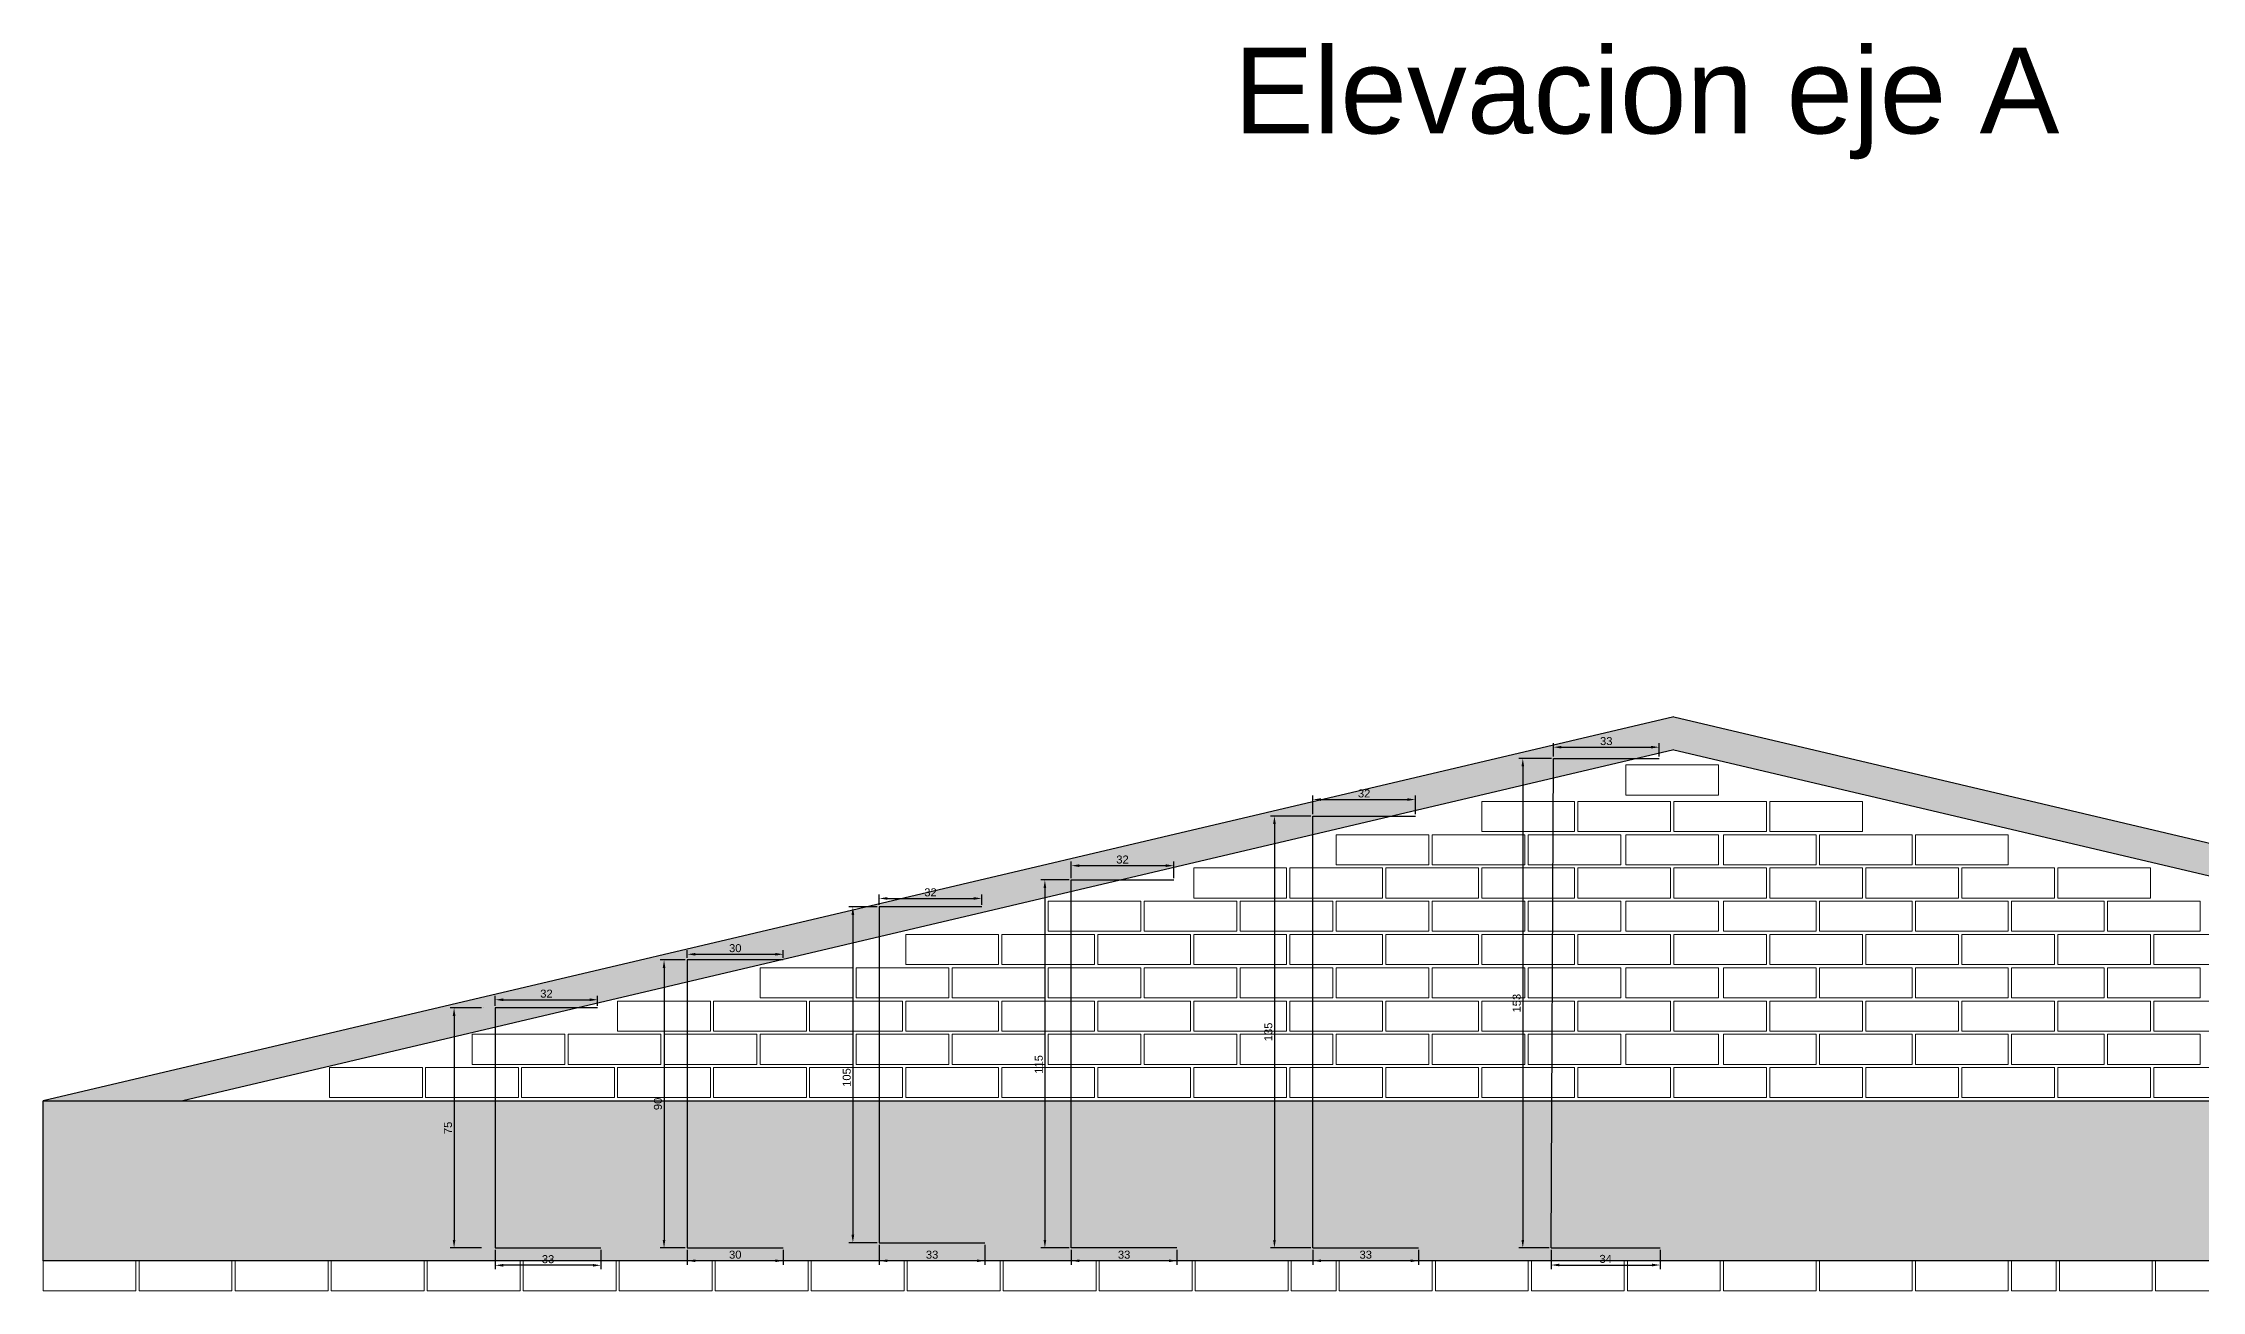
# Model space of a CAD drawing. Header units: centimetres. Extents: x 7771 to 8816, y 2844 to 3540.
# Drawn here: x 7784 to 8459, y 3149 to 3540 of the extents above; entities that cross this region are included whole.
import ezdxf

# ---------------------------------------------------------------- set-up
doc = ezdxf.new("R2010")
doc.units = ezdxf.units.CM
for name, color, linetype in [('ARM VERTICAL PHI 8', 170, 'Continuous'), ('Cadena', 8, 'Continuous'), ('Cotas', 80, 'Continuous'), ('Texto', 7, 'Continuous')]:
    doc.layers.add(name, color=color, linetype=linetype)
doc.layers.add('Ceramico 1.0', color=7, linetype='Continuous', lineweight=5, true_color=0xc73200)
doc.styles.get("Standard").update_dxf_attribs({"font": 'arial.ttf'})
doc.dimstyles.new('ISO-25', dxfattribs={"dimtxt": 2.5, "dimasz": 2.5, "dimexe": 1.25, "dimexo": 0.625, "dimtad": 1, "dimtxsty": 'Standard', "dimcen": 2.5, "dimadec": 0, "dimazin": 0, "dimtfac": 1, "dimtmove": 0, "dimatfit": 3, "dimfxl": 1, "dimarcsym": 0})
pattern_1 = [(50, (2632.574, 11.806), (36.43693, -3.18782), [3.81, -41.91]), (355, (2632.574, 11.806), (-7.04868, 38.21137), [3.048, -33.52812]), (100.45144, (2635.61, 11.54), (29.38825, 35.02355), [3.238, -35.61805]), (46.1842, (2632.574, 21.966), (54.2158, -8.40847), [5.715, -62.865]), (96.6356, (2637.09, 21.265), (47.48083, 49.48522), [4.857, -53.4271]), (351.18415, (2632.574, 21.966), (47.48083, 49.48522), [4.572, -50.29195]), (21, (2637.654, 19.426), (30.32288, -20.45304), [3.81, -41.91]), (326, (2637.654, 19.426), (12.3604, 36.8376), [3.048, -33.528]), (71.45144, (2640.18, 17.72), (42.68328, 16.38455), [3.238, -35.61799]), (37.5, (2632.574, 11.806), (0.61772, 16.911008), [0, -33.1216, 0, -34.036, 0, -33.655]), (7.5, (2632.574, 11.806), (13.363933, 20.036115), [0, -19.4056, 0, -32.3596, 0, -12.827]), (327.5, (2621.245, 11.806), (27.11812, -1.14575), [0, -12.7, 0, -39.624, 0, -52.578]), (317.5, (2616.165, 11.806), (29.62584, 5.0853), [0, -16.51, 0, -26.3144, 0, -37.338])]

# ---------------------------------------------------------------- blocks, each defined once
blk = doc.blocks.new('*D82')
at = {"layer": 'Cotas', "color": 0, "lineweight": -2, "transparency": 16777216}
for p, q in [((7921.13, 3237.9), (7911.27, 3237.9)), ((7912.52, 3235.4), (7912.52, 3165.4)), ((7921.13, 3162.9), (7911.27, 3162.9))]:
    blk.add_line(p, q, dxfattribs=at)
at = {"layer": 'Cotas', "color": 0, "transparency": 16777216}
for points in [[(7912.1, 3235.4), (7912.94, 3235.4), (7912.52, 3237.9)], [(7912.1, 3165.4), (7912.94, 3165.4), (7912.52, 3162.9)]]:
    blk.add_solid(points, dxfattribs=at)
at = {"layer": 'DEFPOINTS', "color": 0, "transparency": 16777216}
for p in [(7921.75, 3237.9), (7912.52, 3162.9), (7921.75, 3162.9)]:
    blk.add_point(p, dxfattribs=at)
at = {"layer": 'Cotas', "color": 0, "transparency": 16777216, "insert": (7910.62, 3200.4), "char_height": 2.5, "attachment_point": 5, "rotation": 90}
blk.add_mtext('75', dxfattribs=at)
blk = doc.blocks.new('*D83')
at = {"layer": 'Cotas', "color": 0, "lineweight": -2, "transparency": 16777216}
for p, q in [((7984.75, 3252.9), (7976.88, 3252.9)), ((7978.13, 3250.4), (7978.13, 3165.4)), ((7984.75, 3162.9), (7976.88, 3162.9))]:
    blk.add_line(p, q, dxfattribs=at)
at = {"layer": 'Cotas', "color": 0, "transparency": 16777216}
for points in [[(7977.71, 3250.4), (7978.54, 3250.4), (7978.13, 3252.9)], [(7977.71, 3165.4), (7978.54, 3165.4), (7978.13, 3162.9)]]:
    blk.add_solid(points, dxfattribs=at)
at = {"layer": 'DEFPOINTS', "color": 0, "transparency": 16777216}
for p in [(7985.38, 3252.9), (7978.13, 3162.9), (7985.38, 3162.9)]:
    blk.add_point(p, dxfattribs=at)
at = {"layer": 'Cotas', "color": 0, "transparency": 16777216, "insert": (7976.22, 3207.9), "char_height": 2.5, "attachment_point": 5, "rotation": 90}
blk.add_mtext('90', dxfattribs=at)
blk = doc.blocks.new('*D85')
at = {"layer": 'Cotas', "color": 0, "lineweight": -2, "transparency": 16777216}
for p, q in [((8044.75, 3269.49), (8035.88, 3269.49)), ((8037.13, 3266.99), (8037.13, 3166.99)), ((8044.75, 3164.49), (8035.88, 3164.49))]:
    blk.add_line(p, q, dxfattribs=at)
at = {"layer": 'Cotas', "color": 0, "transparency": 16777216}
for points in [[(8036.71, 3266.99), (8037.54, 3266.99), (8037.13, 3269.49)], [(8036.71, 3166.99), (8037.54, 3166.99), (8037.13, 3164.49)]]:
    blk.add_solid(points, dxfattribs=at)
at = {"layer": 'DEFPOINTS', "color": 0, "transparency": 16777216}
for p in [(8045.38, 3269.49), (8037.13, 3164.49), (8045.38, 3164.49)]:
    blk.add_point(p, dxfattribs=at)
at = {"layer": 'Cotas', "color": 0, "transparency": 16777216, "insert": (8035.22, 3216.15), "char_height": 2.5, "attachment_point": 5, "rotation": 90}
blk.add_mtext('105', dxfattribs=at)
blk = doc.blocks.new('*D86')
at = {"layer": 'Cotas', "color": 0, "lineweight": -2, "transparency": 16777216}
for p, q in [((8104.75, 3277.9), (8095.88, 3277.9)), ((8097.13, 3275.4), (8097.13, 3165.4)), ((8104.75, 3162.9), (8095.88, 3162.9))]:
    blk.add_line(p, q, dxfattribs=at)
at = {"layer": 'Cotas', "color": 0, "transparency": 16777216}
for points in [[(8096.71, 3275.4), (8097.54, 3275.4), (8097.13, 3277.9)], [(8096.71, 3165.4), (8097.54, 3165.4), (8097.13, 3162.9)]]:
    blk.add_solid(points, dxfattribs=at)
at = {"layer": 'DEFPOINTS', "color": 0, "transparency": 16777216}
for p in [(8105.38, 3277.9), (8097.13, 3162.9), (8105.38, 3162.9)]:
    blk.add_point(p, dxfattribs=at)
at = {"layer": 'Cotas', "color": 0, "transparency": 16777216, "insert": (8095.22, 3220.26), "char_height": 2.5, "attachment_point": 5, "rotation": 90}
blk.add_mtext('115', dxfattribs=at)
blk = doc.blocks.new('*D87')
at = {"layer": 'Cotas', "color": 0, "lineweight": -2, "transparency": 16777216}
for p, q in [((8180.25, 3297.9), (8167.6, 3297.9)), ((8168.85, 3295.4), (8168.85, 3165.4)), ((8180.25, 3162.9), (8167.6, 3162.9))]:
    blk.add_line(p, q, dxfattribs=at)
at = {"layer": 'Cotas', "color": 0, "transparency": 16777216}
for points in [[(8168.44, 3295.4), (8169.27, 3295.4), (8168.85, 3297.9)], [(8168.44, 3165.4), (8169.27, 3165.4), (8168.85, 3162.9)]]:
    blk.add_solid(points, dxfattribs=at)
at = {"layer": 'DEFPOINTS', "color": 0, "transparency": 16777216}
for p in [(8180.88, 3297.9), (8168.85, 3162.9), (8180.88, 3162.9)]:
    blk.add_point(p, dxfattribs=at)
at = {"layer": 'Cotas', "color": 0, "transparency": 16777216, "insert": (8166.95, 3230.4), "char_height": 2.5, "attachment_point": 5, "rotation": 90}
blk.add_mtext('135', dxfattribs=at)
blk = doc.blocks.new('*D88')
at = {"layer": 'Cotas', "color": 0, "lineweight": -2, "transparency": 16777216}
for p, q in [((8255.4, 3315.89), (8245.21, 3315.89)), ((8246.46, 3313.39), (8246.46, 3165.4)), ((8254.72, 3162.9), (8245.21, 3162.9))]:
    blk.add_line(p, q, dxfattribs=at)
at = {"layer": 'Cotas', "color": 0, "transparency": 16777216}
for points in [[(8246.04, 3313.39), (8246.88, 3313.39), (8246.46, 3315.89)], [(8246.04, 3165.4), (8246.88, 3165.4), (8246.46, 3162.9)]]:
    blk.add_solid(points, dxfattribs=at)
at = {"layer": 'DEFPOINTS', "color": 0, "transparency": 16777216}
for p in [(8256.03, 3315.89), (8246.46, 3162.9), (8255.35, 3162.9)]:
    blk.add_point(p, dxfattribs=at)
at = {"layer": 'Cotas', "color": 0, "transparency": 16777216, "insert": (8244.56, 3239.39), "char_height": 2.5, "attachment_point": 5, "rotation": 90}
blk.add_mtext('153', dxfattribs=at)
blk = doc.blocks.new('*D89')
at = {"layer": 'Cotas', "color": 0, "lineweight": -2, "transparency": 16777216}
for p, q in [((8256.03, 3316.52), (8256.03, 3320.66)), ((8258.53, 3319.41), (8286.53, 3319.41)), ((8289.03, 3316.52), (8289.03, 3320.66))]:
    blk.add_line(p, q, dxfattribs=at)
at = {"layer": 'Cotas', "color": 0, "transparency": 16777216}
for points in [[(8258.53, 3319.83), (8258.53, 3319), (8256.03, 3319.41)], [(8286.53, 3319.83), (8286.53, 3319), (8289.03, 3319.41)]]:
    blk.add_solid(points, dxfattribs=at)
at = {"layer": 'DEFPOINTS', "color": 0, "transparency": 16777216}
for p in [(8289.03, 3319.41), (8256.03, 3315.89), (8289.03, 3315.89)]:
    blk.add_point(p, dxfattribs=at)
at = {"layer": 'Cotas', "color": 0, "transparency": 16777216, "insert": (8272.53, 3321.31), "char_height": 2.5, "attachment_point": 5}
blk.add_mtext('33', dxfattribs=at)
blk = doc.blocks.new('*D90')
at = {"layer": 'Cotas', "color": 0, "lineweight": -2, "transparency": 16777216}
for p, q in [((8255.35, 3162.27), (8255.35, 3156.28)), ((8257.85, 3157.53), (8286.85, 3157.53)), ((8289.35, 3162.27), (8289.35, 3156.28))]:
    blk.add_line(p, q, dxfattribs=at)
at = {"layer": 'Cotas', "color": 0, "transparency": 16777216}
for points in [[(8257.85, 3157.95), (8257.85, 3157.12), (8255.35, 3157.53)], [(8286.85, 3157.95), (8286.85, 3157.12), (8289.35, 3157.53)]]:
    blk.add_solid(points, dxfattribs=at)
at = {"layer": 'DEFPOINTS', "color": 0, "transparency": 16777216}
for p in [(8255.35, 3162.9), (8289.35, 3162.9), (8289.35, 3157.53)]:
    blk.add_point(p, dxfattribs=at)
at = {"layer": 'Cotas', "color": 0, "transparency": 16777216, "insert": (8272.35, 3159.44), "char_height": 2.5, "attachment_point": 5}
blk.add_mtext('34', dxfattribs=at)
blk = doc.blocks.new('*D91')
at = {"layer": 'Cotas', "color": 0, "lineweight": -2, "transparency": 16777216}
for p, q in [((8180.88, 3162.27), (8180.88, 3157.61)), ((8211.38, 3158.86), (8183.38, 3158.86)), ((8213.88, 3162.27), (8213.88, 3157.61))]:
    blk.add_line(p, q, dxfattribs=at)
at = {"layer": 'Cotas', "color": 0, "transparency": 16777216}
for points in [[(8183.38, 3159.28), (8183.38, 3158.44), (8180.88, 3158.86)], [(8211.38, 3159.28), (8211.38, 3158.44), (8213.88, 3158.86)]]:
    blk.add_solid(points, dxfattribs=at)
at = {"layer": 'DEFPOINTS', "color": 0, "transparency": 16777216}
for p in [(8180.88, 3162.9), (8180.88, 3158.86), (8213.88, 3162.9)]:
    blk.add_point(p, dxfattribs=at)
at = {"layer": 'Cotas', "color": 0, "transparency": 16777216, "insert": (8197.38, 3160.76), "char_height": 2.5, "attachment_point": 5}
blk.add_mtext('33', dxfattribs=at)
blk = doc.blocks.new('*D92')
at = {"layer": 'Cotas', "color": 0, "lineweight": -2, "transparency": 16777216}
for p, q in [((8105.38, 3162.27), (8105.38, 3157.61)), ((8135.88, 3158.86), (8107.88, 3158.86)), ((8138.38, 3162.27), (8138.38, 3157.61))]:
    blk.add_line(p, q, dxfattribs=at)
at = {"layer": 'Cotas', "color": 0, "transparency": 16777216}
for points in [[(8107.88, 3159.28), (8107.88, 3158.44), (8105.38, 3158.86)], [(8135.88, 3159.28), (8135.88, 3158.44), (8138.38, 3158.86)]]:
    blk.add_solid(points, dxfattribs=at)
at = {"layer": 'DEFPOINTS', "color": 0, "transparency": 16777216}
for p in [(8105.38, 3162.9), (8105.38, 3158.86), (8138.38, 3162.9)]:
    blk.add_point(p, dxfattribs=at)
at = {"layer": 'Cotas', "color": 0, "transparency": 16777216, "insert": (8121.88, 3160.76), "char_height": 2.5, "attachment_point": 5}
blk.add_mtext('33', dxfattribs=at)
blk = doc.blocks.new('*D93')
at = {"layer": 'Cotas', "color": 0, "lineweight": -2, "transparency": 16777216}
for p, q in [((8045.38, 3163.86), (8045.38, 3157.61)), ((8078.38, 3163.86), (8078.38, 3157.61)), ((8075.88, 3158.86), (8047.88, 3158.86))]:
    blk.add_line(p, q, dxfattribs=at)
at = {"layer": 'Cotas', "color": 0, "transparency": 16777216}
for points in [[(8047.88, 3159.28), (8047.88, 3158.44), (8045.38, 3158.86)], [(8075.88, 3159.28), (8075.88, 3158.44), (8078.38, 3158.86)]]:
    blk.add_solid(points, dxfattribs=at)
at = {"layer": 'DEFPOINTS', "color": 0, "transparency": 16777216}
for p in [(8045.38, 3164.49), (8078.38, 3164.49), (8045.38, 3158.86)]:
    blk.add_point(p, dxfattribs=at)
at = {"layer": 'Cotas', "color": 0, "transparency": 16777216, "insert": (8061.88, 3160.76), "char_height": 2.5, "attachment_point": 5}
blk.add_mtext('33', dxfattribs=at)
blk = doc.blocks.new('*D94')
at = {"layer": 'Cotas', "color": 0, "lineweight": -2, "transparency": 16777216}
for p, q in [((7985.38, 3162.27), (7985.38, 3157.61)), ((8012.88, 3158.86), (7987.88, 3158.86)), ((8015.38, 3162.27), (8015.38, 3157.61))]:
    blk.add_line(p, q, dxfattribs=at)
at = {"layer": 'Cotas', "color": 0, "transparency": 16777216}
for points in [[(7987.88, 3159.28), (7987.88, 3158.44), (7985.38, 3158.86)], [(8012.88, 3159.28), (8012.88, 3158.44), (8015.38, 3158.86)]]:
    blk.add_solid(points, dxfattribs=at)
at = {"layer": 'DEFPOINTS', "color": 0, "transparency": 16777216}
for p in [(7985.38, 3162.9), (7985.38, 3158.86), (8015.38, 3162.9)]:
    blk.add_point(p, dxfattribs=at)
at = {"layer": 'Cotas', "color": 0, "transparency": 16777216, "insert": (8000.38, 3160.76), "char_height": 2.5, "attachment_point": 5}
blk.add_mtext('30', dxfattribs=at)
blk = doc.blocks.new('*D95')
at = {"layer": 'Cotas', "color": 0, "lineweight": -2, "transparency": 16777216}
for p, q in [((7925.38, 3162.29), (7925.38, 3156.19)), ((7955.88, 3157.44), (7927.88, 3157.44)), ((7958.38, 3162.29), (7958.38, 3156.19))]:
    blk.add_line(p, q, dxfattribs=at)
at = {"layer": 'Cotas', "color": 0, "transparency": 16777216}
for points in [[(7927.88, 3157.86), (7927.88, 3157.03), (7925.38, 3157.44)], [(7955.88, 3157.86), (7955.88, 3157.03), (7958.38, 3157.44)]]:
    blk.add_solid(points, dxfattribs=at)
at = {"layer": 'DEFPOINTS', "color": 0, "transparency": 16777216}
for p in [(7925.38, 3162.91), (7925.38, 3157.44), (7958.38, 3162.91)]:
    blk.add_point(p, dxfattribs=at)
at = {"layer": 'Cotas', "color": 0, "transparency": 16777216, "insert": (7941.88, 3159.35), "char_height": 2.5, "attachment_point": 5}
blk.add_mtext('33', dxfattribs=at)
blk = doc.blocks.new('*D96')
at = {"layer": 'Cotas', "color": 0, "lineweight": -2, "transparency": 16777216}
for p, q in [((7925.38, 3238.54), (7925.38, 3241.71)), ((7927.88, 3240.46), (7954.88, 3240.46)), ((7957.38, 3238.54), (7957.38, 3241.71))]:
    blk.add_line(p, q, dxfattribs=at)
at = {"layer": 'Cotas', "color": 0, "transparency": 16777216}
for points in [[(7927.88, 3240.88), (7927.88, 3240.04), (7925.38, 3240.46)], [(7954.88, 3240.88), (7954.88, 3240.04), (7957.38, 3240.46)]]:
    blk.add_solid(points, dxfattribs=at)
at = {"layer": 'DEFPOINTS', "color": 0, "transparency": 16777216}
for p in [(7925.38, 3237.91), (7957.38, 3240.46), (7957.38, 3237.91)]:
    blk.add_point(p, dxfattribs=at)
at = {"layer": 'Cotas', "color": 0, "transparency": 16777216, "insert": (7941.38, 3242.36), "char_height": 2.5, "attachment_point": 5}
blk.add_mtext('32', dxfattribs=at)
blk = doc.blocks.new('*D97')
at = {"layer": 'Cotas', "color": 0, "lineweight": -2, "transparency": 16777216}
for p, q in [((7985.38, 3253.52), (7985.38, 3255.92)), ((7987.88, 3254.67), (8012.88, 3254.67)), ((8015.38, 3253.52), (8015.38, 3255.92))]:
    blk.add_line(p, q, dxfattribs=at)
at = {"layer": 'Cotas', "color": 0, "transparency": 16777216}
for points in [[(7987.88, 3255.09), (7987.88, 3254.26), (7985.38, 3254.67)], [(8012.88, 3255.09), (8012.88, 3254.26), (8015.38, 3254.67)]]:
    blk.add_solid(points, dxfattribs=at)
at = {"layer": 'DEFPOINTS', "color": 0, "transparency": 16777216}
for p in [(7985.38, 3252.9), (8015.38, 3254.67), (8015.38, 3252.9)]:
    blk.add_point(p, dxfattribs=at)
at = {"layer": 'Cotas', "color": 0, "transparency": 16777216, "insert": (8000.38, 3256.58), "char_height": 2.5, "attachment_point": 5}
blk.add_mtext('30', dxfattribs=at)
blk = doc.blocks.new('*D98')
at = {"layer": 'Cotas', "color": 0, "lineweight": -2, "transparency": 16777216}
for p, q in [((8045.38, 3270.11), (8045.38, 3273.38)), ((8047.88, 3272.13), (8074.88, 3272.13)), ((8077.38, 3270.11), (8077.38, 3273.38))]:
    blk.add_line(p, q, dxfattribs=at)
at = {"layer": 'Cotas', "color": 0, "transparency": 16777216}
for points in [[(8047.88, 3272.54), (8047.88, 3271.71), (8045.38, 3272.13)], [(8074.88, 3272.54), (8074.88, 3271.71), (8077.38, 3272.13)]]:
    blk.add_solid(points, dxfattribs=at)
at = {"layer": 'DEFPOINTS', "color": 0, "transparency": 16777216}
for p in [(8077.38, 3272.13), (8045.38, 3269.49), (8077.38, 3269.49)]:
    blk.add_point(p, dxfattribs=at)
at = {"layer": 'Cotas', "color": 0, "transparency": 16777216, "insert": (8061.38, 3274.03), "char_height": 2.5, "attachment_point": 5}
blk.add_mtext('32', dxfattribs=at)
blk = doc.blocks.new('*D99')
at = {"layer": 'Cotas', "color": 0, "lineweight": -2, "transparency": 16777216}
for p, q in [((8105.38, 3278.52), (8105.38, 3283.63)), ((8107.88, 3282.38), (8134.88, 3282.38)), ((8137.38, 3278.52), (8137.38, 3283.63))]:
    blk.add_line(p, q, dxfattribs=at)
at = {"layer": 'Cotas', "color": 0, "transparency": 16777216}
for points in [[(8107.88, 3282.8), (8107.88, 3281.96), (8105.38, 3282.38)], [(8134.88, 3282.8), (8134.88, 3281.96), (8137.38, 3282.38)]]:
    blk.add_solid(points, dxfattribs=at)
at = {"layer": 'DEFPOINTS', "color": 0, "transparency": 16777216}
for p in [(8137.38, 3282.38), (8105.38, 3277.9), (8137.38, 3277.9)]:
    blk.add_point(p, dxfattribs=at)
at = {"layer": 'Cotas', "color": 0, "transparency": 16777216, "insert": (8121.38, 3284.28), "char_height": 2.5, "attachment_point": 5}
blk.add_mtext('32', dxfattribs=at)
blk = doc.blocks.new('*D100')
at = {"layer": 'Cotas', "color": 0, "lineweight": -2, "transparency": 16777216}
for p, q in [((8180.88, 3298.52), (8180.88, 3304.29)), ((8183.38, 3303.04), (8210.38, 3303.04)), ((8212.88, 3298.52), (8212.88, 3304.29))]:
    blk.add_line(p, q, dxfattribs=at)
at = {"layer": 'Cotas', "color": 0, "transparency": 16777216}
for points in [[(8183.38, 3303.45), (8183.38, 3302.62), (8180.88, 3303.04)], [(8210.38, 3303.45), (8210.38, 3302.62), (8212.88, 3303.04)]]:
    blk.add_solid(points, dxfattribs=at)
at = {"layer": 'DEFPOINTS', "color": 0, "transparency": 16777216}
for p in [(8212.88, 3303.04), (8180.88, 3297.9), (8212.88, 3297.9)]:
    blk.add_point(p, dxfattribs=at)
at = {"layer": 'Cotas', "color": 0, "transparency": 16777216, "insert": (8196.88, 3304.94), "char_height": 2.5, "attachment_point": 5}
blk.add_mtext('32', dxfattribs=at)

msp = doc.modelspace()

# ---------------------------------------------------------------- hatches: boundary and pattern name
at = {"layer": 'Cadena'}
h = msp.add_hatch(dxfattribs=at)
h.set_pattern_fill('AR-CONC', color=256, scale=0.2)
h.set_pattern_definition(pattern_1)
h.paths.add_polyline_path([(8293.626, 3318.587), (8759.506, 3208.861), (8803.126, 3208.861), (8293.626, 3328.861), (7784.126, 3208.861), (7794.126, 3208.861), (7827.746, 3208.861)])
h = msp.add_hatch(dxfattribs=at)
h.set_pattern_fill('AR-CONC', color=256, scale=0.2)
h.set_pattern_definition(pattern_1)
h.paths.add_polyline_path([(8803.126, 3208.861), (7784.126, 3208.861), (7784.126, 3158.861), (7799.626, 3158.861), (7799.626, 3158.861), (7828.626, 3158.861), (7829.626, 3158.861), (7829.626, 3158.861), (7858.626, 3158.861), (8803.126, 3158.861)])

# ---------------------------------------------------------------- linework, layer by layer
at = {"layer": 'ARM VERTICAL PHI 8'}
for p, q in [((8255.347, 3162.896), (8256.027, 3315.894)), ((8256.027, 3315.894), (8289.027, 3315.894)), ((8180.876, 3162.896), (8180.876, 3297.896)), ((8180.876, 3297.896), (8212.876, 3297.896)), ((7921.75, 3237.896), (7921.75, 3237.896)), ((8180.876, 3162.896), (8213.876, 3162.896)), ((8255.347, 3162.896), (8289.347, 3162.896))]:
    msp.add_line(p, q, dxfattribs=at)
for points in [[(8138.376, 3162.896), (8105.376, 3162.896), (8105.376, 3277.896), (8137.376, 3277.896)], [(8077.375, 3269.485), (8045.375, 3269.485), (8045.375, 3164.485), (8078.375, 3164.485)], [(8015.375, 3252.896), (7985.375, 3252.896), (7985.375, 3162.896), (8015.375, 3162.896)], [(7957.376, 3237.91), (7925.376, 3237.91), (7925.376, 3162.91), (7958.376, 3162.91)]]:
    msp.add_lwpolyline(points, dxfattribs=at)
at = {"layer": 'Cadena'}
for p, q in [((8293.626, 3328.861), (7784.126, 3208.861)), ((8293.626, 3328.861), (8803.126, 3208.861)), ((8293.626, 3318.587), (7827.746, 3208.861)), ((8293.626, 3318.587), (8759.506, 3208.861)), ((7784.126, 3158.861), (7784.126, 3208.861)), ((7784.126, 3208.861), (8803.126, 3208.861)), ((7784.126, 3208.861), (8293.626, 3208.861)), ((7784.126, 3208.861), (7794.126, 3208.861)), ((8803.126, 3158.861), (7784.126, 3158.861))]:
    msp.add_line(p, q, dxfattribs=at)
at = {"layer": 'Ceramico 1.0'}
for points in [[(8307.626, 3313.861), (8307.626, 3304.461), (8278.626, 3304.461), (8278.626, 3313.861)], [(8262.626, 3302.461), (8262.626, 3293.061), (8233.626, 3293.061), (8233.626, 3302.461)], [(8292.626, 3302.461), (8292.626, 3293.061), (8263.626, 3293.061), (8263.626, 3302.461)], [(8293.626, 3302.461), (8293.626, 3293.061), (8322.626, 3293.061), (8322.626, 3302.461)], [(8323.626, 3302.461), (8323.626, 3293.061), (8352.626, 3293.061), (8352.626, 3302.461)], [(8217.126, 3292.061), (8217.126, 3282.661), (8188.126, 3282.661), (8188.126, 3292.061)], [(8247.126, 3292.061), (8247.126, 3282.661), (8218.126, 3282.661), (8218.126, 3292.061)], [(8277.126, 3292.061), (8277.126, 3282.661), (8248.126, 3282.661), (8248.126, 3292.061)], [(8307.626, 3292.061), (8307.626, 3282.661), (8278.626, 3282.661), (8278.626, 3292.061)], [(8309.126, 3292.061), (8309.126, 3282.661), (8338.126, 3282.661), (8338.126, 3292.061)], [(8339.126, 3292.061), (8339.126, 3282.661), (8368.126, 3282.661), (8368.126, 3292.061)], [(8369.126, 3292.061), (8369.126, 3282.661), (8398.126, 3282.661), (8398.126, 3292.061)], [(8172.626, 3281.661), (8172.626, 3272.261), (8143.626, 3272.261), (8143.626, 3281.661)], [(8202.626, 3281.661), (8202.626, 3272.261), (8173.626, 3272.261), (8173.626, 3281.661)], [(8232.626, 3281.661), (8232.626, 3272.261), (8203.626, 3272.261), (8203.626, 3281.661)], [(8262.626, 3281.661), (8262.626, 3272.261), (8233.626, 3272.261), (8233.626, 3281.661)], [(8292.626, 3281.661), (8292.626, 3272.261), (8263.626, 3272.261), (8263.626, 3281.661)], [(8293.626, 3281.661), (8293.626, 3272.261), (8322.626, 3272.261), (8322.626, 3281.661)], [(8323.626, 3281.661), (8323.626, 3272.261), (8352.626, 3272.261), (8352.626, 3281.661)], [(8353.626, 3281.661), (8353.626, 3272.261), (8382.626, 3272.261), (8382.626, 3281.661)], [(8383.626, 3281.661), (8383.626, 3272.261), (8412.626, 3272.261), (8412.626, 3281.661)], [(8413.626, 3281.661), (8413.626, 3272.261), (8442.626, 3272.261), (8442.626, 3281.661)], [(8127.126, 3271.261), (8127.126, 3261.861), (8098.126, 3261.861), (8098.126, 3271.261)], [(8157.126, 3271.261), (8157.126, 3261.861), (8128.126, 3261.861), (8128.126, 3271.261)], [(8187.126, 3271.261), (8187.126, 3261.861), (8158.126, 3261.861), (8158.126, 3271.261)], [(8217.126, 3271.261), (8217.126, 3261.861), (8188.126, 3261.861), (8188.126, 3271.261)], [(8247.126, 3271.261), (8247.126, 3261.861), (8218.126, 3261.861), (8218.126, 3271.261)], [(8277.126, 3271.261), (8277.126, 3261.861), (8248.126, 3261.861), (8248.126, 3271.261)], [(8307.626, 3271.261), (8307.626, 3261.861), (8278.626, 3261.861), (8278.626, 3271.261)], [(8309.126, 3271.261), (8309.126, 3261.861), (8338.126, 3261.861), (8338.126, 3271.261)], [(8339.126, 3271.261), (8339.126, 3261.861), (8368.126, 3261.861), (8368.126, 3271.261)], [(8369.126, 3271.261), (8369.126, 3261.861), (8398.126, 3261.861), (8398.126, 3271.261)], [(8399.126, 3271.261), (8399.126, 3261.861), (8428.126, 3261.861), (8428.126, 3271.261)], [(8429.126, 3271.261), (8429.126, 3261.861), (8458.126, 3261.861), (8458.126, 3271.261)], [(8082.625, 3260.861), (8082.625, 3251.461), (8053.625, 3251.461), (8053.625, 3260.861)], [(8112.626, 3260.861), (8112.626, 3251.461), (8083.626, 3251.461), (8083.626, 3260.861)], [(8142.626, 3260.861), (8142.626, 3251.461), (8113.626, 3251.461), (8113.626, 3260.861)], [(8172.626, 3260.861), (8172.626, 3251.461), (8143.626, 3251.461), (8143.626, 3260.861)], [(8202.626, 3260.861), (8202.626, 3251.461), (8173.626, 3251.461), (8173.626, 3260.861)], [(8232.626, 3260.861), (8232.626, 3251.461), (8203.626, 3251.461), (8203.626, 3260.861)], [(8262.626, 3260.861), (8262.626, 3251.461), (8233.626, 3251.461), (8233.626, 3260.861)], [(8292.626, 3260.861), (8292.626, 3251.461), (8263.626, 3251.461), (8263.626, 3260.861)], [(8293.626, 3260.861), (8293.626, 3251.461), (8322.626, 3251.461), (8322.626, 3260.861)], [(8323.626, 3260.861), (8323.626, 3251.461), (8352.626, 3251.461), (8352.626, 3260.861)], [(8353.626, 3260.861), (8353.626, 3251.461), (8382.626, 3251.461), (8382.626, 3260.861)], [(8383.626, 3260.861), (8383.626, 3251.461), (8412.626, 3251.461), (8412.626, 3260.861)], [(8413.626, 3260.861), (8413.626, 3251.461), (8442.626, 3251.461), (8442.626, 3260.861)], [(8443.626, 3260.861), (8443.626, 3251.461), (8472.626, 3251.461), (8472.626, 3260.861)], [(8037.125, 3250.461), (8037.125, 3241.061), (8008.125, 3241.061), (8008.125, 3250.461)], [(8067.125, 3250.461), (8067.125, 3241.061), (8038.125, 3241.061), (8038.125, 3250.461)], [(8097.126, 3250.461), (8097.126, 3241.061), (8068.126, 3241.061), (8068.126, 3250.461)], [(8127.126, 3250.461), (8127.126, 3241.061), (8098.126, 3241.061), (8098.126, 3250.461)], [(8157.126, 3250.461), (8157.126, 3241.061), (8128.126, 3241.061), (8128.126, 3250.461)], [(8187.126, 3250.461), (8187.126, 3241.061), (8158.126, 3241.061), (8158.126, 3250.461)], [(8217.126, 3250.461), (8217.126, 3241.061), (8188.126, 3241.061), (8188.126, 3250.461)], [(8247.126, 3250.461), (8247.126, 3241.061), (8218.126, 3241.061), (8218.126, 3250.461)], [(8277.126, 3250.461), (8277.126, 3241.061), (8248.126, 3241.061), (8248.126, 3250.461)], [(8307.626, 3250.461), (8307.626, 3241.061), (8278.626, 3241.061), (8278.626, 3250.461)], [(8309.126, 3250.461), (8309.126, 3241.061), (8338.126, 3241.061), (8338.126, 3250.461)], [(8339.126, 3250.461), (8339.126, 3241.061), (8368.126, 3241.061), (8368.126, 3250.461)], [(8369.126, 3250.461), (8369.126, 3241.061), (8398.126, 3241.061), (8398.126, 3250.461)], [(8399.126, 3250.461), (8399.126, 3241.061), (8428.126, 3241.061), (8428.126, 3250.461)], [(8458.126, 3250.461), (8458.126, 3241.061), (8429.126, 3241.061), (8429.126, 3250.461)], [(7992.625, 3240.061), (7992.625, 3230.661), (7963.625, 3230.661), (7963.625, 3240.061)], [(8022.625, 3240.061), (8022.625, 3230.661), (7993.625, 3230.661), (7993.625, 3240.061)], [(8052.625, 3240.061), (8052.625, 3230.661), (8023.625, 3230.661), (8023.625, 3240.061)], [(8082.625, 3240.061), (8082.625, 3230.661), (8053.625, 3230.661), (8053.625, 3240.061)], [(8112.626, 3240.061), (8112.626, 3230.661), (8083.626, 3230.661), (8083.626, 3240.061)], [(8142.626, 3240.061), (8142.626, 3230.661), (8113.626, 3230.661), (8113.626, 3240.061)], [(8172.626, 3240.061), (8172.626, 3230.661), (8143.626, 3230.661), (8143.626, 3240.061)], [(8202.626, 3240.061), (8202.626, 3230.661), (8173.626, 3230.661), (8173.626, 3240.061)], [(8232.626, 3240.061), (8232.626, 3230.661), (8203.626, 3230.661), (8203.626, 3240.061)], [(8262.626, 3240.061), (8262.626, 3230.661), (8233.626, 3230.661), (8233.626, 3240.061)], [(8292.626, 3240.061), (8292.626, 3230.661), (8263.626, 3230.661), (8263.626, 3240.061)], [(8293.626, 3240.061), (8293.626, 3230.661), (8322.626, 3230.661), (8322.626, 3240.061)], [(8323.626, 3240.061), (8323.626, 3230.661), (8352.626, 3230.661), (8352.626, 3240.061)], [(8353.626, 3240.061), (8353.626, 3230.661), (8382.626, 3230.661), (8382.626, 3240.061)], [(8383.626, 3240.061), (8383.626, 3230.661), (8412.626, 3230.661), (8412.626, 3240.061)], [(8413.626, 3240.061), (8413.626, 3230.661), (8442.626, 3230.661), (8442.626, 3240.061)], [(8443.626, 3240.061), (8443.626, 3230.661), (8472.626, 3230.661), (8472.626, 3240.061)], [(7947.125, 3229.661), (7947.125, 3220.261), (7918.125, 3220.261), (7918.125, 3229.661)], [(7977.125, 3229.661), (7977.125, 3220.261), (7948.125, 3220.261), (7948.125, 3229.661)], [(8007.125, 3229.661), (8007.125, 3220.261), (7978.125, 3220.261), (7978.125, 3229.661)], [(8037.125, 3229.661), (8037.125, 3220.261), (8008.125, 3220.261), (8008.125, 3229.661)], [(8067.125, 3229.661), (8067.125, 3220.261), (8038.125, 3220.261), (8038.125, 3229.661)], [(8097.125, 3229.661), (8097.125, 3220.261), (8068.125, 3220.261), (8068.125, 3229.661)], [(8127.126, 3229.661), (8127.126, 3220.261), (8098.126, 3220.261), (8098.126, 3229.661)], [(8157.126, 3229.661), (8157.126, 3220.261), (8128.126, 3220.261), (8128.126, 3229.661)], [(8187.126, 3229.661), (8187.126, 3220.261), (8158.126, 3220.261), (8158.126, 3229.661)], [(8217.126, 3229.661), (8217.126, 3220.261), (8188.126, 3220.261), (8188.126, 3229.661)], [(8247.126, 3229.661), (8247.126, 3220.261), (8218.126, 3220.261), (8218.126, 3229.661)], [(8277.126, 3229.661), (8277.126, 3220.261), (8248.126, 3220.261), (8248.126, 3229.661)], [(8307.626, 3229.661), (8307.626, 3220.261), (8278.626, 3220.261), (8278.626, 3229.661)], [(8309.126, 3229.661), (8309.126, 3220.261), (8338.126, 3220.261), (8338.126, 3229.661)], [(8339.126, 3229.661), (8339.126, 3220.261), (8368.126, 3220.261), (8368.126, 3229.661)], [(8369.126, 3229.661), (8369.126, 3220.261), (8398.126, 3220.261), (8398.126, 3229.661)], [(8399.126, 3229.661), (8399.126, 3220.261), (8428.126, 3220.261), (8428.126, 3229.661)], [(8458.126, 3229.661), (8458.126, 3220.261), (8429.126, 3220.261), (8429.126, 3229.661)], [(7902.625, 3219.261), (7902.625, 3209.861), (7873.625, 3209.861), (7873.625, 3219.261)], [(7932.625, 3219.261), (7932.625, 3209.861), (7903.625, 3209.861), (7903.625, 3219.261)], [(7962.625, 3219.261), (7962.625, 3209.861), (7933.625, 3209.861), (7933.625, 3219.261)], [(7992.625, 3219.261), (7992.625, 3209.861), (7963.625, 3209.861), (7963.625, 3219.261)], [(8022.625, 3219.261), (8022.625, 3209.861), (7993.625, 3209.861), (7993.625, 3219.261)], [(8052.625, 3219.261), (8052.625, 3209.861), (8023.625, 3209.861), (8023.625, 3219.261)], [(8082.625, 3219.261), (8082.625, 3209.861), (8053.625, 3209.861), (8053.625, 3219.261)], [(8112.626, 3219.261), (8112.626, 3209.861), (8083.626, 3209.861), (8083.626, 3219.261)], [(8142.626, 3219.261), (8142.626, 3209.861), (8113.626, 3209.861), (8113.626, 3219.261)], [(8172.626, 3219.261), (8172.626, 3209.861), (8143.626, 3209.861), (8143.626, 3219.261)], [(8202.626, 3219.261), (8202.626, 3209.861), (8173.626, 3209.861), (8173.626, 3219.261)], [(8232.626, 3219.261), (8232.626, 3209.861), (8203.626, 3209.861), (8203.626, 3219.261)], [(8262.626, 3219.261), (8262.626, 3209.861), (8233.626, 3209.861), (8233.626, 3219.261)], [(8292.626, 3219.261), (8292.626, 3209.861), (8263.626, 3209.861), (8263.626, 3219.261)], [(8293.626, 3219.261), (8293.626, 3209.861), (8322.626, 3209.861), (8322.626, 3219.261)], [(8323.626, 3219.261), (8323.626, 3209.861), (8352.626, 3209.861), (8352.626, 3219.261)], [(8353.626, 3219.261), (8353.626, 3209.861), (8382.626, 3209.861), (8382.626, 3219.261)], [(8383.626, 3219.261), (8383.626, 3209.861), (8412.626, 3209.861), (8412.626, 3219.261)], [(8413.626, 3219.261), (8413.626, 3209.861), (8442.626, 3209.861), (8442.626, 3219.261)], [(8443.626, 3219.261), (8443.626, 3209.861), (8472.626, 3209.861), (8472.626, 3219.261)], [(7813.125, 3158.861), (7813.125, 3149.461), (7784.125, 3149.461), (7784.125, 3158.861)], [(7843.125, 3158.861), (7843.125, 3149.461), (7814.125, 3149.461), (7814.125, 3158.861)], [(7873.125, 3158.861), (7873.125, 3149.461), (7844.125, 3149.461), (7844.125, 3158.861)], [(7903.125, 3158.861), (7903.125, 3149.461), (7874.125, 3149.461), (7874.125, 3158.861)], [(7933.125, 3158.861), (7933.125, 3149.461), (7904.125, 3149.461), (7904.125, 3158.861)], [(7963.125, 3158.861), (7963.125, 3149.461), (7934.125, 3149.461), (7934.125, 3158.861)], [(7993.125, 3158.861), (7993.125, 3149.461), (7964.125, 3149.461), (7964.125, 3158.861)], [(8023.125, 3158.861), (8023.125, 3149.461), (7994.125, 3149.461), (7994.125, 3158.861)], [(8053.125, 3158.861), (8053.125, 3149.461), (8024.125, 3149.461), (8024.125, 3158.861)], [(8083.125, 3158.861), (8083.125, 3149.461), (8054.125, 3149.461), (8054.125, 3158.861)], [(8113.125, 3158.861), (8113.125, 3149.461), (8084.125, 3149.461), (8084.125, 3158.861)], [(8143.125, 3158.861), (8143.125, 3149.461), (8114.125, 3149.461), (8114.125, 3158.861)], [(8173.125, 3158.861), (8173.125, 3149.461), (8144.125, 3149.461), (8144.125, 3158.861)], [(8188.125, 3158.861), (8188.125, 3149.461), (8174.125, 3149.461), (8174.125, 3158.861)], [(8218.125, 3158.861), (8218.125, 3149.461), (8189.125, 3149.461), (8189.125, 3158.861)], [(8248.125, 3158.861), (8248.125, 3149.461), (8219.125, 3149.461), (8219.125, 3158.861)], [(8278.125, 3158.861), (8278.125, 3149.461), (8249.125, 3149.461), (8249.125, 3158.861)], [(8308.125, 3158.861), (8308.125, 3149.461), (8279.125, 3149.461), (8279.125, 3158.861)], [(8338.125, 3158.861), (8338.125, 3149.461), (8309.125, 3149.461), (8309.125, 3158.861)], [(8368.125, 3158.861), (8368.125, 3149.461), (8339.125, 3149.461), (8339.125, 3158.861)], [(8398.125, 3158.861), (8398.125, 3149.461), (8369.125, 3149.461), (8369.125, 3158.861)], [(8413.125, 3158.861), (8413.125, 3149.461), (8399.125, 3149.461), (8399.125, 3158.861)], [(8443.125, 3158.861), (8443.125, 3149.461), (8414.125, 3149.461), (8414.125, 3158.861)], [(8473.125, 3158.861), (8473.125, 3149.461), (8444.125, 3149.461), (8444.125, 3158.861)]]:
    msp.add_lwpolyline(points, close=True, dxfattribs=at)

# ---------------------------------------------------------------- texts
at = {"layer": 'Texto', "insert": (8156.156, 3538.075), "char_height": 26.79303, "attachment_point": 1}
msp.add_mtext_dynamic_manual_height_columns('Elevacion eje A', width=381.64331, gutter_width=12.5, heights=[0], dxfattribs=at)

# ---------------------------------------------------------------- dimensions: what is measured, and where the dimension line sits
at = {"layer": 'Cotas'}
for base, p1, p2, picture, middle in [((8289.027, 3319.412), (8256.027, 3315.894), (8289.027, 3315.894), '*D89', (8272.527, 3321.315)), ((8212.876, 3303.038), (8180.876, 3297.896), (8212.876, 3297.896), '*D100', (8196.876, 3304.94)), ((8137.376, 3282.38), (8105.376, 3277.896), (8137.376, 3277.896), '*D99', (8121.376, 3284.282)), ((8077.375, 3272.128), (8045.375, 3269.485), (8077.375, 3269.485), '*D98', (8061.375, 3274.03)), ((8015.375, 3254.675), (7985.375, 3252.896), (8015.375, 3252.896), '*D97', (8000.375, 3256.577)), ((7957.376, 3240.459), (7925.376, 3237.91), (7957.376, 3237.91), '*D96', (7941.376, 3242.361)), ((8045.375, 3158.861), (8078.375, 3164.485), (8045.375, 3164.485), '*D93', (8061.875, 3160.763)), ((7925.376, 3157.443), (7958.376, 3162.91), (7925.376, 3162.91), '*D95', (7941.876, 3159.345)), ((7985.375, 3158.861), (8015.375, 3162.896), (7985.375, 3162.896), '*D94', (8000.375, 3160.763)), ((8105.376, 3158.861), (8138.376, 3162.896), (8105.376, 3162.896), '*D92', (8121.876, 3160.763)), ((8180.876, 3158.861), (8213.876, 3162.896), (8180.876, 3162.896), '*D91', (8197.376, 3160.763)), ((8289.347, 3157.534), (8255.347, 3162.896), (8289.347, 3162.896), '*D90', (8272.347, 3159.437))]:
    dim = msp.add_linear_dim(base=base, p1=p1, p2=p2, dimstyle='ISO-25', dxfattribs=at)
    dim.commit()
    dim.dimension.update_dxf_attribs({"geometry": picture, "text_midpoint": middle})
for base, p1, p2, picture, middle in [((8246.459, 3162.896), (8256.027, 3315.894), (8255.347, 3162.896), '*D88', (8244.557, 3239.395)), ((8168.853, 3162.896), (8180.876, 3297.896), (8180.876, 3162.896), '*D87', (8166.951, 3230.396))]:
    dim = msp.add_linear_dim(base=base, p1=p1, p2=p2, angle=90, dimstyle='ISO-25', dxfattribs=at)
    dim.commit()
    dim.dimension.update_dxf_attribs({"geometry": picture, "text_midpoint": middle})
for base, p1, p2, picture, middle in [((8097.125, 3162.896), (8105.376, 3277.896), (8105.376, 3162.896), '*D86', (8097.125, 3220.261)), ((8037.125, 3164.485), (8045.375, 3269.485), (8045.375, 3164.485), '*D85', (8037.125, 3216.15)), ((7978.125, 3162.896), (7985.375, 3252.896), (7985.375, 3162.896), '*D83', (7978.125, 3207.896)), ((7912.521, 3162.896), (7921.75, 3237.896), (7921.75, 3162.896), '*D82', (7912.521, 3200.396))]:
    dim = msp.add_linear_dim(base=base, p1=p1, p2=p2, angle=90, dimstyle='ISO-25', dxfattribs=at)
    dim.commit()
    dim.dimension.update_dxf_attribs({"geometry": picture, "text_midpoint": middle, "dimtype": 160})

doc.saveas('drawing.dxf')
